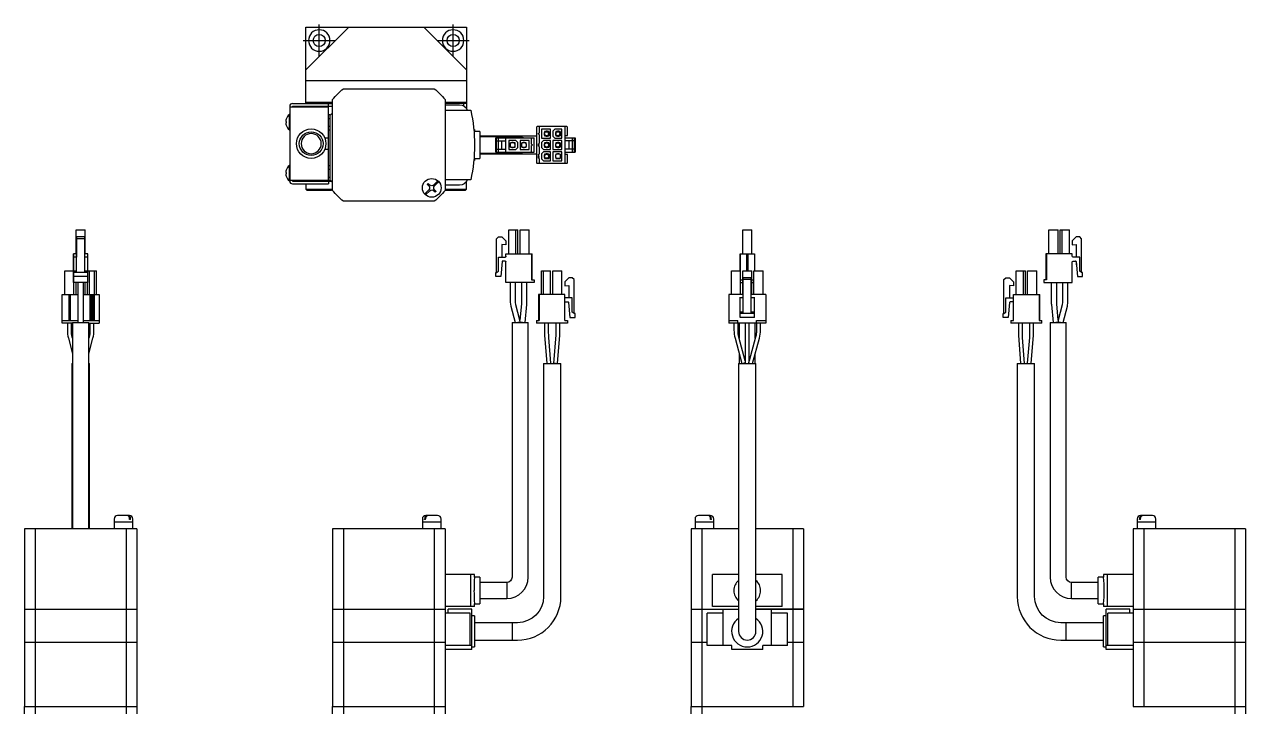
# Model space of a CAD drawing. Extents: x 0 to 496, y -8 to 533.
# Drawn here: x 23 to 478.9, y 278.3 to 532.9 of the extents above; entities that cross this region are included whole.
import ezdxf

# ---------------------------------------------------------------- set-up
doc = ezdxf.new("R2010")
doc.units = 0
doc.header["$LTSCALE"] = 0.5
doc.linetypes.add('CENTER', pattern=[50.8, 31.75, -6.35, 6.35, -6.35])
doc.layers.add('MSM_CENTER', color=1, linetype='CENTER')
doc.layers.add('MSM_CONTINUOUS', color=7, linetype='CONTINUOUS')

msp = doc.modelspace()

# ---------------------------------------------------------------- linework, layer by layer
at = {"layer": 'MSM_CENTER'}
for p, q in [((133.07, 520.86), (133.07, 532.86)), ((183.07, 520.86), (183.07, 532.86)), ((127.07, 526.86), (139.07, 526.86)), ((177.07, 526.86), (189.07, 526.86))]:
    msp.add_line(p, q, dxfattribs=at)
at = {"layer": 'MSM_CONTINUOUS'}
for p, q in [((128.07, 515.86), (144.07, 531.86)), ((128.07, 503.36), (128.07, 531.86)), ((128.07, 531.86), (188.07, 531.86)), ((172.07, 531.86), (188.07, 515.86)), ((188.07, 531.86), (188.07, 501.39)), ((188.07, 511.86), (128.07, 511.86)), ((142.1, 508.86), (176.04, 508.86)), ((122.07, 502.36), (122.07, 474.36)), ((122.07, 502.16), (136.57, 502.16)), ((123.07, 503.36), (138.07, 503.36)), ((123.07, 502.36), (138.07, 502.36)), ((123.07, 502.36), (123.07, 502.16)), ((128.07, 503.86), (138.07, 503.86)), ((128.07, 502.16), (128.07, 502.36)), ((129.07, 502.36), (128.87, 502.16)), ((129.07, 503.36), (129.28, 503.86)), ((136.57, 502.36), (136.57, 503.36)), ((136.57, 474.56), (136.57, 502.16)), ((138.07, 503.56), (137.77, 503.86)), ((138.07, 470.89), (138.07, 504.83)), ((180.07, 504.83), (180.07, 470.89)), ((180.07, 503.86), (188.07, 503.86)), ((188.07, 503.36), (180.07, 503.36)), ((180.07, 502.86), (185.49, 502.86)), ((186.86, 503.86), (187.07, 503.36)), ((187.07, 502.41), (187.07, 503.36)), ((120.76, 497.52), (120.77, 497.51)), ((121.91, 493.51), (121.91, 499.21)), ((122.07, 499.21), (121.91, 499.21)), ((136.57, 499.24), (137.07, 499.24)), ((136.57, 497.8), (137.07, 497.8)), ((137.57, 499.36), (137.07, 498.86)), ((137.07, 499.24), (137.07, 474.47)), ((138.07, 499.36), (137.57, 499.36)), ((180.07, 500.86), (189.64, 500.86)), ((120.59, 496.62), (120.77, 496.62)), ((120.77, 496.1), (120.59, 496.1)), ((120.77, 495.2), (120.76, 495.2)), ((120.77, 496.62), (120.77, 496.1)), ((121.91, 493.51), (122.07, 493.51)), ((136.57, 494.91), (137.07, 494.91)), ((136.57, 493.47), (137.07, 493.47)), ((191.07, 493.68), (190.78, 493.68)), ((193.07, 492.86), (190.86, 492.86)), ((191.07, 493.68), (191.07, 492.86)), ((193.07, 492.86), (193.07, 482.86)), ((214.17, 494.46), (214.17, 481.26)), ((225.47, 494.76), (214.47, 494.76)), ((215.17, 494.76), (215.17, 492.31)), ((219.47, 493.76), (216.07, 493.76)), ((216.07, 493.76), (216.07, 490.36)), ((217.45, 492.81), (217.07, 492.43)), ((217.07, 492.43), (217.07, 491.68)), ((217.82, 492.86), (217.17, 492.86)), ((217.17, 492.86), (217.17, 492.53)), ((218.82, 492.81), (217.45, 492.81)), ((218.32, 492.96), (217.82, 492.96)), ((217.82, 492.96), (217.82, 492.81)), ((218.32, 492.96), (218.32, 492.81)), ((218.82, 492.86), (218.32, 492.86)), ((218.82, 492.86), (218.82, 491.26)), ((219.47, 490.36), (219.47, 493.76)), ((221.02, 493.76), (220.27, 493.01)), ((220.27, 493.01), (220.27, 491.11)), ((223.67, 493.76), (221.02, 493.76)), ((221.65, 492.81), (221.27, 492.43)), ((221.27, 492.43), (221.27, 491.68)), ((221.37, 492.86), (221.37, 492.53)), ((222.02, 492.86), (221.37, 492.86)), ((223.02, 492.81), (221.65, 492.81)), ((222.52, 492.96), (222.02, 492.96)), ((222.02, 492.96), (222.02, 492.81)), ((222.52, 492.96), (222.52, 492.81)), ((223.02, 492.86), (222.52, 492.86)), ((223.02, 492.86), (223.02, 491.26)), ((223.67, 490.36), (223.67, 493.76)), ((224.77, 494.76), (224.77, 480.96)), ((225.77, 491.36), (225.77, 494.46)), ((136.57, 490.36), (135.19, 490.36)), ((214.17, 491.11), (193.07, 491.11)), ((208.07, 490.86), (193.07, 490.86)), ((198.97, 485.16), (198.97, 490.56)), ((198.97, 490.56), (213.37, 490.56)), ((199.27, 485.16), (199.27, 490.56)), ((199.27, 489.36), (202.77, 489.36)), ((199.97, 485.16), (199.97, 490.56)), ((201.27, 486.36), (201.27, 489.36)), ((202.77, 485.16), (202.77, 490.56)), ((203.07, 490.86), (203.07, 490.56)), ((206.52, 489.56), (203.87, 489.56)), ((203.87, 489.56), (203.87, 486.16)), ((205.02, 488.66), (204.52, 488.66)), ((204.52, 487.06), (204.52, 488.66)), ((205.9, 488.61), (204.52, 488.61)), ((205.52, 488.76), (205.02, 488.76)), ((205.02, 488.61), (205.02, 488.76)), ((205.07, 491.11), (205.07, 490.86)), ((205.52, 488.61), (205.52, 488.76)), ((206.17, 488.66), (205.52, 488.66)), ((206.27, 488.23), (205.9, 488.61)), ((206.17, 488.33), (206.17, 488.66)), ((206.27, 487.48), (206.27, 488.23)), ((207.27, 488.81), (206.52, 489.56)), ((207.27, 486.91), (207.27, 488.81)), ((208.07, 489.56), (208.07, 486.16)), ((211.47, 489.56), (208.07, 489.56)), ((209.22, 488.66), (208.72, 488.66)), ((208.72, 487.06), (208.72, 488.66)), ((210.1, 488.61), (208.72, 488.61)), ((209.72, 488.76), (209.22, 488.76)), ((209.22, 488.61), (209.22, 488.76)), ((209.72, 488.61), (209.72, 488.76)), ((210.37, 488.66), (209.72, 488.66)), ((210.47, 488.23), (210.1, 488.61)), ((210.37, 488.33), (210.37, 488.66)), ((210.47, 487.48), (210.47, 488.23)), ((211.47, 486.16), (211.47, 489.56)), ((212.37, 488.11), (212.37, 490.56)), ((213.37, 485.16), (213.37, 490.56)), ((215.17, 491.81), (215.17, 488.38)), ((215.17, 487.88), (215.17, 487.83)), ((216.07, 490.36), (219.47, 490.36)), ((216.82, 489.56), (216.07, 488.81)), ((216.07, 488.81), (216.07, 486.91)), ((219.47, 489.56), (216.82, 489.56)), ((217.07, 491.68), (217.45, 491.31)), ((217.45, 488.61), (217.07, 488.23)), ((217.07, 488.23), (217.07, 487.48)), ((217.17, 491.58), (217.17, 491.26)), ((217.17, 491.26), (217.82, 491.26)), ((217.82, 488.66), (217.17, 488.66)), ((217.17, 488.66), (217.17, 488.33)), ((217.23, 491.84), (217.36, 491.39)), ((217.45, 491.31), (218.82, 491.31)), ((218.82, 488.61), (217.45, 488.61)), ((217.82, 491.31), (217.82, 491.16)), ((217.82, 491.16), (218.32, 491.16)), ((218.32, 488.76), (217.82, 488.76)), ((217.82, 488.76), (217.82, 488.61)), ((218.32, 491.16), (218.32, 491.31)), ((218.32, 491.26), (218.82, 491.26)), ((218.32, 488.76), (218.32, 488.61)), ((218.82, 488.66), (218.32, 488.66)), ((218.82, 491.75), (218.67, 492.27)), ((218.82, 488.6), (218.74, 488.61)), ((218.82, 488.66), (218.82, 487.06)), ((219.47, 486.16), (219.47, 489.56)), ((220.27, 491.11), (221.02, 490.36)), ((220.27, 489.56), (220.27, 486.16)), ((223.67, 489.56), (220.27, 489.56)), ((221.02, 490.36), (223.67, 490.36)), ((221.42, 492.26), (221.27, 491.71)), ((221.27, 491.68), (221.65, 491.31)), ((221.65, 488.61), (221.27, 488.23)), ((221.27, 488.23), (221.27, 487.48)), ((221.37, 491.58), (221.37, 491.26)), ((221.37, 491.26), (222.02, 491.26)), ((222.02, 488.66), (221.37, 488.66)), ((221.37, 488.66), (221.37, 488.33)), ((221.65, 491.31), (223.02, 491.31)), ((223.02, 488.61), (221.65, 488.61)), ((222.02, 491.31), (222.02, 491.16)), ((222.02, 491.16), (222.52, 491.16)), ((222.52, 488.76), (222.02, 488.76)), ((222.02, 488.76), (222.02, 488.61)), ((222.52, 491.16), (222.52, 491.31)), ((222.52, 491.26), (223.02, 491.26)), ((222.52, 488.76), (222.52, 488.61)), ((223.02, 488.66), (222.52, 488.66)), ((222.72, 491.31), (222.87, 491.86)), ((223.02, 488.66), (223.02, 487.06)), ((223.67, 486.16), (223.67, 489.56)), ((224.77, 491.36), (225.77, 491.36)), ((224.77, 490.56), (228.57, 490.56)), ((228.27, 489.36), (224.77, 489.36)), ((226.27, 489.36), (226.27, 486.36)), ((227.57, 490.56), (227.57, 485.16)), ((228.27, 490.56), (228.27, 485.16)), ((228.57, 490.56), (228.57, 485.16)), ((135.19, 486.36), (136.57, 486.36)), ((193.07, 484.86), (208.07, 484.86)), ((193.07, 484.61), (214.17, 484.61)), ((198.97, 485.16), (213.37, 485.16)), ((199.27, 486.36), (202.77, 486.36)), ((203.07, 485.16), (203.07, 484.86)), ((203.87, 486.16), (206.52, 486.16)), ((204.52, 487.11), (205.9, 487.11)), ((204.52, 487.06), (205.02, 487.06)), ((205.02, 487.11), (205.02, 486.96)), ((205.02, 486.96), (205.52, 486.96)), ((205.07, 484.86), (205.07, 484.61)), ((205.52, 486.96), (205.52, 487.11)), ((205.52, 487.06), (206.17, 487.06)), ((205.9, 487.11), (206.27, 487.48)), ((206.17, 487.06), (206.17, 487.38)), ((206.52, 486.16), (207.27, 486.91)), ((208.07, 486.16), (211.47, 486.16)), ((208.72, 487.11), (210.1, 487.11)), ((208.72, 487.06), (209.22, 487.06)), ((209.22, 487.11), (209.22, 486.96)), ((209.22, 486.96), (209.72, 486.96)), ((209.72, 486.96), (209.72, 487.11)), ((209.72, 487.06), (210.37, 487.06)), ((210.1, 487.11), (210.47, 487.48)), ((210.37, 487.06), (210.37, 487.38)), ((212.37, 485.16), (212.37, 487.61)), ((215.17, 487.33), (215.17, 484.46)), ((215.17, 483.96), (215.17, 483.91)), ((215.17, 483.41), (215.17, 483.36)), ((216.07, 486.91), (216.82, 486.16)), ((216.82, 485.36), (216.07, 484.61)), ((216.07, 484.61), (216.07, 482.71)), ((216.82, 486.16), (219.47, 486.16)), ((219.47, 485.36), (216.82, 485.36)), ((217.07, 487.48), (217.17, 487.38)), ((217.45, 484.41), (217.07, 484.03)), ((217.07, 484.03), (217.07, 483.28)), ((217.17, 487.38), (217.17, 487.06)), ((217.17, 487.38), (217.45, 487.11)), ((217.17, 487.06), (217.82, 487.06)), ((217.82, 484.46), (217.17, 484.46)), ((217.17, 484.46), (217.17, 484.13)), ((217.23, 483.87), (217.36, 484.32)), ((217.45, 487.11), (218.82, 487.11)), ((218.82, 484.41), (217.45, 484.41)), ((217.82, 487.11), (217.82, 486.96)), ((217.82, 486.96), (218.32, 486.96)), ((218.32, 484.56), (217.82, 484.56)), ((217.82, 484.56), (217.82, 484.41)), ((218.32, 486.96), (218.32, 487.11)), ((218.32, 487.06), (218.82, 487.06)), ((218.32, 484.56), (218.32, 484.41)), ((218.82, 484.46), (218.32, 484.46)), ((218.82, 483.97), (218.67, 483.44)), ((218.82, 487.11), (218.74, 487.11)), ((218.82, 484.46), (218.82, 482.86)), ((219.47, 481.96), (219.47, 485.36)), ((220.27, 486.16), (223.67, 486.16)), ((223.67, 485.36), (220.27, 485.36)), ((220.27, 485.36), (220.27, 481.96)), ((221.27, 487.48), (221.65, 487.11)), ((221.65, 484.41), (221.27, 484.03)), ((221.27, 484.03), (221.27, 483.28)), ((221.37, 487.38), (221.37, 487.06)), ((221.37, 487.06), (222.02, 487.06)), ((222.02, 484.46), (221.37, 484.46)), ((221.37, 484.46), (221.37, 484.13)), ((221.65, 487.11), (223.02, 487.11)), ((223.02, 484.41), (221.65, 484.41)), ((222.02, 487.11), (222.02, 486.96)), ((222.02, 486.96), (222.52, 486.96)), ((222.52, 484.56), (222.02, 484.56)), ((222.02, 484.56), (222.02, 484.41)), ((222.52, 486.96), (222.52, 487.11)), ((222.52, 487.06), (223.02, 487.06)), ((222.52, 484.56), (222.52, 484.41)), ((223.02, 484.46), (222.52, 484.46)), ((223.02, 484.46), (223.02, 482.86)), ((223.67, 481.96), (223.67, 485.36)), ((228.27, 486.36), (224.77, 486.36)), ((224.77, 485.16), (228.57, 485.16)), ((225.77, 484.36), (224.77, 484.36)), ((225.77, 481.26), (225.77, 484.36)), ((121.91, 474.51), (121.91, 480.21)), ((122.07, 480.21), (121.91, 480.21)), ((136.57, 480.24), (137.07, 480.24)), ((136.57, 478.8), (137.07, 478.8)), ((190.78, 482.04), (191.07, 482.04)), ((190.86, 482.86), (193.07, 482.86)), ((191.07, 482.86), (191.07, 482.04)), ((225.47, 480.96), (214.47, 480.96)), ((215.17, 482.86), (215.17, 480.96)), ((216.07, 482.71), (216.82, 481.96)), ((216.82, 481.96), (219.47, 481.96)), ((217.07, 483.28), (217.17, 483.18)), ((217.17, 483.18), (217.17, 482.86)), ((217.17, 483.18), (217.45, 482.91)), ((217.17, 482.86), (217.82, 482.86)), ((217.45, 482.91), (218.82, 482.91)), ((217.82, 482.91), (217.82, 482.76)), ((217.82, 482.76), (218.32, 482.76)), ((218.32, 482.76), (218.32, 482.91)), ((218.32, 482.86), (218.82, 482.86)), ((220.27, 481.96), (223.67, 481.96)), ((221.27, 483.28), (221.37, 483.18)), ((221.37, 483.18), (221.37, 482.86)), ((221.37, 483.18), (221.65, 482.91)), ((221.37, 482.86), (222.02, 482.86)), ((221.65, 482.91), (223.02, 482.91)), ((222.02, 482.91), (222.02, 482.76)), ((222.02, 482.76), (222.52, 482.76)), ((222.52, 482.76), (222.52, 482.91)), ((222.52, 482.86), (223.02, 482.86)), ((120.59, 477.62), (120.77, 477.62)), ((120.77, 477.1), (120.59, 477.1)), ((120.76, 478.52), (120.77, 478.51)), ((120.77, 476.2), (120.76, 476.2)), ((120.77, 477.62), (120.77, 477.1)), ((121.91, 474.51), (122.07, 474.51)), ((136.57, 474.56), (122.07, 474.56)), ((123.07, 474.56), (123.07, 474.36)), ((123.07, 474.47), (137.07, 474.47)), ((123.07, 474.36), (138.07, 474.36)), ((128.07, 474.47), (128.07, 474.36)), ((128.77, 474.36), (128.66, 474.47)), ((128.82, 474.46), (128.81, 474.47)), ((137.47, 474.46), (128.82, 474.46)), ((136.57, 475.91), (137.07, 475.91)), ((136.57, 474.36), (136.57, 473.36)), ((137.07, 474.86), (138.07, 473.86)), ((176.44, 473.58), (177.36, 474.5)), ((189.64, 474.86), (180.07, 474.86)), ((188.07, 471.36), (188.07, 474.33)), ((123.07, 473.36), (136.57, 473.36)), ((128.07, 473.36), (128.07, 471.36)), ((128.07, 471.36), (138.07, 471.36)), ((128.57, 470.86), (128.07, 471.36)), ((137.57, 470.86), (128.57, 470.86)), ((137.57, 470.86), (138.07, 471.36)), ((172.43, 469.57), (174.01, 471.15)), ((174.36, 470.8), (172.78, 469.21)), ((173.41, 473.17), (173.76, 473.52)), ((174.01, 472.56), (173.41, 473.17)), ((173.76, 473.52), (174.36, 472.92)), ((175.78, 472.92), (176.44, 473.58)), ((176.38, 470.2), (175.78, 470.8)), ((176.79, 473.23), (176.13, 472.56)), ((176.13, 471.15), (176.73, 470.55)), ((176.73, 470.55), (176.38, 470.2)), ((177.72, 474.15), (176.79, 473.23)), ((187.57, 470.86), (180.05, 470.86)), ((185.49, 472.86), (180.07, 472.86)), ((180.07, 471.36), (188.07, 471.36)), ((188.07, 471.36), (187.57, 470.86)), ((176.04, 466.86), (142.1, 466.86)), ((42.3, 447.27), (42.3, 456.17)), ((42.3, 447.27), (42.3, 456.17)), ((42.3, 456.17), (45.7, 456.17)), ((42.3, 447.27), (42.3, 456.17)), ((45.7, 447.27), (45.7, 456.17)), ((203.87, 447.27), (203.87, 456.17)), ((203.87, 447.27), (203.87, 456.17)), ((203.87, 456.17), (207.27, 456.17)), ((206.52, 447.27), (206.52, 456.17)), ((207.27, 447.27), (207.27, 456.17)), ((208.07, 447.27), (208.07, 456.17)), ((208.07, 456.17), (211.47, 456.17)), ((208.07, 447.27), (208.07, 456.17)), ((211.47, 447.27), (211.47, 456.17)), ((291.18, 447.27), (291.18, 456.17)), ((291.18, 456.17), (294.58, 456.17)), ((291.18, 447.27), (291.18, 456.17)), ((291.18, 447.27), (291.18, 456.17)), ((294.58, 447.27), (294.58, 456.17)), ((405.54, 447.27), (405.54, 456.17)), ((405.54, 456.17), (408.94, 456.17)), ((405.54, 447.27), (405.54, 456.17)), ((408.94, 447.27), (408.94, 456.17)), ((409.74, 447.27), (409.74, 456.17)), ((409.74, 456.17), (413.14, 456.17)), ((409.74, 447.27), (409.74, 456.17)), ((410.49, 447.27), (410.49, 456.17)), ((413.14, 447.27), (413.14, 456.17)), ((45.5, 453.57), (42.5, 453.57)), ((42.5, 452.87), (42.5, 453.57)), ((42.5, 453.57), (42.5, 452.07)), ((45.5, 452.87), (42.5, 452.87)), ((42.5, 440.27), (42.5, 452.87)), ((42.5, 452.07), (42.5, 450.57)), ((45.5, 452.87), (45.5, 453.57)), ((45.5, 440.27), (45.5, 452.87)), ((199.27, 452.87), (199.97, 453.57)), ((199.27, 452.87), (199.97, 453.57)), ((199.27, 440.27), (199.27, 452.87)), ((199.27, 440.27), (199.27, 452.87)), ((199.97, 453.57), (201.27, 453.57)), ((201.27, 453.57), (202.77, 452.07)), ((202.77, 452.07), (202.77, 450.57)), ((415.74, 453.57), (414.24, 452.07)), ((415.74, 453.57), (414.24, 452.07)), ((414.24, 452.07), (414.24, 450.57)), ((414.24, 452.07), (414.24, 450.57)), ((417.04, 453.57), (415.74, 453.57)), ((417.74, 452.87), (417.04, 453.57)), ((417.74, 440.27), (417.74, 452.87)), ((41.3, 447.27), (41.3, 447.27)), ((41.3, 447.27), (41.3, 437.57)), ((41.3, 446.32), (41.3, 447.27)), ((42.5, 447.27), (41.3, 447.27)), ((42.5, 450.7), (42.5, 446.02)), ((42.5, 450.57), (42.5, 450.7)), ((46.7, 447.27), (45.5, 447.27)), ((46.7, 446.32), (46.7, 447.27)), ((201.27, 450.7), (201.27, 446.02)), ((202.77, 450.57), (201.27, 450.7)), ((202.77, 450.57), (201.27, 450.7)), ((202.77, 446.32), (202.77, 447.27)), ((202.77, 447.27), (212.62, 447.27)), ((202.77, 446.32), (202.77, 447.27)), ((212.37, 447.27), (212.37, 437.57)), ((212.62, 437.57), (212.62, 447.27)), ((290.18, 446.32), (290.18, 447.27)), ((290.18, 447.27), (290.18, 447.27)), ((290.18, 447.27), (295.58, 447.27)), ((290.18, 447.27), (290.18, 440.92)), ((292.63, 447.27), (292.63, 440.92)), ((293.13, 447.27), (293.13, 440.92)), ((295.58, 447.27), (295.58, 440.92)), ((404.64, 447.27), (404.39, 447.27)), ((404.39, 447.27), (404.39, 437.57)), ((404.64, 447.27), (404.64, 437.57)), ((414.24, 447.27), (404.64, 447.27)), ((404.64, 447.27), (404.64, 437.57)), ((414.24, 450.57), (415.74, 450.7)), ((414.24, 446.32), (414.24, 447.27)), ((415.74, 450.7), (415.74, 446.02)), ((415.74, 450.7), (415.74, 446.02)), ((41.3, 446.02), (41.3, 446.32)), ((42.5, 446.02), (41.3, 446.02)), ((41.3, 440.77), (41.3, 446.02)), ((41.3, 444.22), (41.3, 444.52)), ((41.3, 444.52), (41.3, 444.33)), ((41.3, 444.33), (41.3, 438.77)), ((41.3, 436.57), (41.3, 444.22)), ((42.5, 446.32), (42.5, 446.02)), ((42.5, 440.77), (42.5, 446.02)), ((46.7, 446.02), (45.5, 446.02)), ((46.7, 446.02), (46.7, 446.32)), ((46.7, 440.77), (46.7, 446.02)), ((199.97, 440.77), (199.97, 446.02)), ((199.97, 446.02), (202.47, 446.02)), ((199.97, 440.77), (199.97, 446.02)), ((201.37, 444.33), (200.88, 438.77)), ((202.47, 444.52), (201.57, 444.52)), ((202.77, 446.32), (202.77, 446.31)), ((202.77, 436.57), (202.77, 444.22)), ((202.77, 436.57), (202.77, 444.22)), ((202.77, 444.22), (202.77, 444.22)), ((290.18, 446.02), (290.18, 446.32)), ((290.18, 440.92), (290.18, 446.02)), ((290.18, 444.22), (290.18, 444.52)), ((290.18, 444.52), (290.18, 444.33)), ((290.18, 444.33), (290.18, 440.92)), ((290.18, 440.92), (290.18, 444.22)), ((414.24, 436.57), (414.24, 444.22)), ((417.04, 446.02), (414.54, 446.02)), ((414.54, 444.52), (415.44, 444.52)), ((415.64, 444.33), (416.13, 438.77)), ((415.64, 444.33), (415.74, 443.18)), ((415.64, 444.33), (416.13, 438.77)), ((415.64, 444.33), (415.74, 443.18)), ((415.74, 443.18), (415.74, 443.18)), ((417.04, 440.77), (417.04, 446.02)), ((38.1, 432.02), (38.1, 440.92)), ((38.1, 440.92), (41.3, 440.92)), ((42.5, 440.77), (41.3, 440.77)), ((41.3, 440.27), (41.3, 440.77)), ((46.7, 440.27), (41.3, 440.27)), ((41.3, 438.77), (41.3, 440.27)), ((46.7, 438.77), (41.3, 438.77)), ((42.5, 440.27), (42.5, 440.77)), ((46.7, 440.77), (45.5, 440.77)), ((46.7, 440.92), (49.9, 440.92)), ((46.7, 440.27), (46.7, 440.77)), ((46.7, 438.77), (46.7, 440.27)), ((46.7, 436.57), (46.7, 438.77)), ((47.25, 432.02), (47.25, 440.92)), ((49.15, 432.02), (49.15, 440.92)), ((49.9, 432.02), (49.9, 440.92)), ((198.97, 438.77), (198.97, 440.27)), ((198.97, 440.27), (199.27, 440.27)), ((198.97, 438.77), (198.97, 440.27)), ((200.88, 438.77), (198.97, 438.77)), ((199.27, 440.27), (199.97, 440.77)), ((199.27, 440.27), (199.97, 440.77)), ((216.07, 440.92), (219.47, 440.92)), ((216.07, 432.02), (216.07, 440.92)), ((216.82, 432.02), (216.82, 440.92)), ((219.47, 432.02), (219.47, 440.92)), ((220.27, 440.92), (223.67, 440.92)), ((220.27, 432.02), (220.27, 440.92)), ((223.67, 432.02), (223.67, 440.92)), ((226.27, 438.32), (224.77, 436.82)), ((227.57, 438.32), (226.27, 438.32)), ((228.27, 437.62), (227.57, 438.32)), ((286.98, 432.02), (286.98, 440.92)), ((286.98, 440.92), (290.38, 440.92)), ((290.38, 432.02), (290.38, 440.92)), ((291.18, 440.92), (294.58, 440.92)), ((291.18, 432.02), (291.18, 440.92)), ((294.38, 438.32), (291.38, 438.32)), ((291.38, 425.02), (291.38, 438.32)), ((294.38, 425.02), (294.38, 438.32)), ((294.58, 432.02), (294.58, 440.92)), ((295.38, 432.02), (295.38, 440.92)), ((295.38, 440.92), (298.78, 440.92)), ((298.78, 432.02), (298.78, 440.92)), ((388.74, 437.62), (389.44, 438.32)), ((389.44, 438.32), (390.74, 438.32)), ((390.74, 438.32), (392.24, 436.82)), ((393.34, 432.02), (393.34, 440.92)), ((393.34, 440.92), (396.74, 440.92)), ((395.99, 432.02), (395.99, 440.92)), ((396.74, 432.02), (396.74, 440.92)), ((397.54, 432.02), (397.54, 440.92)), ((397.54, 440.92), (400.94, 440.92)), ((400.94, 432.02), (400.94, 440.92)), ((416.13, 438.77), (418.04, 438.77)), ((417.74, 440.27), (417.04, 440.77)), ((418.04, 440.27), (417.74, 440.27)), ((418.04, 438.77), (418.04, 440.27)), ((41.3, 437.57), (41.3, 436.57)), ((46.7, 436.57), (41.3, 436.57)), ((41.3, 436.57), (41.3, 436.57)), ((41.5, 432.02), (41.5, 436.57)), ((42.3, 432.02), (42.3, 436.57)), ((43, 436.57), (43, 429.21)), ((43, 436.57), (43, 428.66)), ((45, 429.21), (45, 436.57)), ((45.7, 432.02), (45.7, 436.57)), ((46.5, 432.02), (46.5, 436.57)), ((213.37, 436.57), (202.77, 436.57)), ((204.4, 436.57), (204.4, 429.21)), ((206.4, 429.21), (206.4, 436.57)), ((208.6, 436.57), (208.6, 428.66)), ((210.6, 428.66), (210.6, 436.57)), ((212.37, 437.57), (213.37, 437.57)), ((213.37, 437.57), (213.37, 436.57)), ((224.77, 436.82), (224.77, 435.32)), ((224.77, 435.32), (226.27, 435.45)), ((226.27, 435.45), (226.27, 430.77)), ((228.27, 425.02), (228.27, 437.62)), ((290.38, 437.57), (291.18, 437.57)), ((290.38, 436.57), (291.18, 436.57)), ((294.38, 437.62), (291.38, 437.62)), ((294.58, 437.57), (295.38, 437.57)), ((294.58, 436.57), (295.38, 436.57)), ((388.74, 425.02), (388.74, 437.62)), ((392.24, 435.32), (390.74, 435.45)), ((390.74, 435.45), (390.74, 430.77)), ((392.24, 436.82), (392.24, 435.32)), ((403.64, 437.57), (403.64, 436.57)), ((404.64, 437.57), (403.64, 437.57)), ((403.64, 437.57), (403.64, 436.57)), ((403.64, 436.57), (414.24, 436.57)), ((406.41, 436.57), (406.41, 428.66)), ((408.41, 428.66), (408.41, 436.57)), ((410.61, 436.57), (410.61, 429.21)), ((412.61, 429.21), (412.61, 436.57)), ((37.1, 432.02), (43, 432.02)), ((37.1, 421.32), (37.1, 432.02)), ((39.55, 432.02), (39.55, 422.32)), ((40.05, 432.02), (40.05, 422.32)), ((43, 429.21), (43, 427.95)), ((43, 428.66), (43, 428.47)), ((45, 432.02), (50.9, 432.02)), ((45, 427.95), (45, 429.21)), ((47.4, 432.02), (47.4, 422.32)), ((47.9, 432.02), (47.9, 422.32)), ((47.95, 432.02), (47.95, 422.32)), ((48.45, 432.02), (48.45, 422.32)), ((48.5, 432.02), (48.5, 422.32)), ((49, 432.02), (49, 422.32)), ((50.9, 432.02), (50.9, 421.32)), ((204.4, 429.21), (204.59, 427.69)), ((206.53, 428.2), (206.4, 429.21)), ((208.6, 428.66), (208.59, 428.57)), ((210.58, 428.37), (210.6, 428.66)), ((214.92, 432.02), (214.92, 422.32)), ((224.77, 432.02), (214.92, 432.02)), ((215.17, 432.02), (215.17, 422.32)), ((224.77, 422.32), (224.77, 432.02)), ((227.57, 430.77), (225.07, 430.77)), ((225.07, 429.27), (225.97, 429.27)), ((226.17, 429.08), (226.66, 423.52)), ((227.57, 425.52), (227.57, 430.77)), ((285.98, 432.02), (285.98, 421.32)), ((291.38, 432.02), (285.98, 432.02)), ((290.18, 423.52), (290.18, 431.07)), ((291.38, 430.77), (290.18, 430.77)), ((299.78, 432.02), (294.38, 432.02)), ((295.58, 430.77), (294.38, 430.77)), ((295.58, 423.52), (295.58, 431.07)), ((299.78, 432.02), (299.78, 421.32)), ((389.44, 425.52), (389.44, 430.77)), ((389.44, 430.77), (391.94, 430.77)), ((390.84, 429.08), (390.35, 423.52)), ((391.94, 429.27), (391.04, 429.27)), ((392.24, 422.32), (392.24, 432.02)), ((392.24, 432.02), (402.09, 432.02)), ((401.84, 432.02), (401.84, 422.32)), ((402.09, 422.32), (402.09, 432.02)), ((406.41, 428.66), (406.43, 428.37)), ((408.42, 428.57), (408.41, 428.66)), ((410.61, 429.21), (410.49, 428.2)), ((412.42, 427.69), (412.61, 429.21)), ((43, 428.47), (43, 421.57)), ((43, 427.95), (43, 421.57)), ((45, 421.57), (45, 427.95)), ((204.59, 427.69), (206.19, 421.57)), ((208.01, 422.51), (206.53, 428.2)), ((208.59, 428.57), (208.01, 422.51)), ((209.93, 421.57), (210.58, 428.37)), ((228.27, 425.02), (227.57, 425.52)), ((228.57, 425.02), (228.27, 425.02)), ((228.57, 423.52), (228.57, 425.02)), ((291.38, 425.52), (290.18, 425.52)), ((295.58, 425.02), (290.18, 425.02)), ((295.58, 425.52), (294.38, 425.52)), ((388.44, 423.52), (388.44, 425.02)), ((388.44, 425.02), (388.74, 425.02)), ((388.74, 425.02), (389.44, 425.52)), ((406.43, 428.37), (407.09, 421.57)), ((409, 422.51), (408.42, 428.57)), ((410.49, 428.2), (409, 422.51)), ((410.82, 421.57), (412.42, 427.69)), ((37.1, 422.32), (43, 422.32)), ((41, 421.32), (37.1, 421.32)), ((39.05, 421.32), (39.05, 418.68)), ((40.55, 418.68), (40.55, 421.32)), ((41, 421.57), (41, 344.57)), ((41, 421.57), (47, 421.57)), ((45, 422.32), (50.9, 422.32)), ((47, 344.57), (47, 421.57)), ((47, 421.32), (50.9, 421.32)), ((47.45, 421.32), (47.45, 418.69)), ((48.95, 418.69), (48.95, 421.32)), ((205.07, 421.57), (205.07, 326.57)), ((205.07, 421.57), (211.07, 421.57)), ((208.07, 421.79), (207.22, 421.57)), ((207.93, 421.75), (207.93, 421.66)), ((208.92, 421.57), (207.93, 421.66)), ((208.07, 421.79), (208.01, 422.51)), ((211.07, 326.57), (211.07, 421.57)), ((214.17, 422.32), (215.17, 422.32)), ((214.17, 422.32), (214.17, 421.32)), ((225.77, 421.32), (214.17, 421.32)), ((217.2, 421.32), (217.2, 417.71)), ((218.7, 418.69), (218.7, 421.32)), ((221.4, 421.32), (221.4, 417.69)), ((222.9, 417.69), (222.9, 421.32)), ((224.77, 422.32), (225.77, 422.32)), ((225.77, 422.32), (225.77, 421.32)), ((226.66, 423.52), (228.57, 423.52)), ((285.98, 422.32), (289.38, 422.32)), ((299.78, 421.32), (285.98, 421.32)), ((287.93, 421.32), (287.93, 418.69)), ((289.38, 421.32), (289.38, 422.32)), ((289.43, 418.69), (289.43, 421.32)), ((289.88, 421.32), (289.88, 415.74)), ((295.58, 423.52), (290.18, 423.52)), ((292.13, 421.32), (292.13, 406.32)), ((293.63, 407.35), (293.63, 421.32)), ((295.88, 415.74), (295.88, 421.32)), ((296.33, 421.32), (296.33, 418.68)), ((296.38, 421.32), (296.38, 422.32)), ((296.38, 422.32), (299.78, 422.32)), ((297.83, 418.68), (297.83, 421.32)), ((390.35, 423.52), (388.44, 423.52)), ((391.24, 422.32), (391.24, 421.32)), ((391.24, 422.32), (392.24, 422.32)), ((402.84, 421.32), (391.24, 421.32)), ((394.11, 421.32), (394.11, 417.69)), ((395.61, 418.68), (395.61, 421.32)), ((398.31, 421.32), (398.31, 418.69)), ((399.81, 417.71), (399.81, 421.32)), ((401.84, 422.32), (402.84, 422.32)), ((402.84, 421.32), (402.84, 422.32)), ((405.94, 421.57), (411.94, 421.57)), ((405.94, 421.57), (405.94, 326.57)), ((409.09, 421.66), (408.09, 421.57)), ((409, 422.51), (408.95, 421.79)), ((409.08, 421.75), (408.95, 421.79)), ((409.79, 421.57), (408.95, 421.79)), ((408.95, 421.79), (409.08, 421.75)), ((409.08, 421.75), (409.79, 421.57)), ((409.09, 421.66), (409.08, 421.75)), ((411.94, 326.57), (411.94, 421.57)), ((39.43, 415.81), (41, 409.95)), ((41, 415.74), (40.88, 416.19)), ((47.12, 416.19), (47, 415.74)), ((47, 409.95), (48.57, 415.8)), ((217.23, 416.86), (218.07, 406.32)), ((218.8, 416.05), (218.7, 418.69)), ((219.57, 406.38), (218.8, 416.05)), ((221.37, 417), (220.57, 406.37)), ((222.07, 406.32), (222.87, 416.89)), ((288.31, 415.8), (290.85, 406.32)), ((292.13, 407.35), (289.76, 416.19)), ((296, 416.19), (293.63, 407.35)), ((294.9, 406.32), (297.45, 415.81)), ((296.06, 416.41), (296, 416.19)), ((394.14, 416.89), (394.94, 406.32)), ((395.71, 416.06), (395.61, 418.68)), ((396.44, 406.37), (395.71, 416.06)), ((398.21, 416.05), (397.44, 406.38)), ((398.31, 418.69), (398.21, 416.05)), ((398.94, 406.32), (399.78, 416.86)), ((40.75, 406.32), (40.75, 344.57)), ((40.75, 406.32), (41, 406.32)), ((47, 406.32), (47.25, 406.32)), ((47.25, 344.57), (47.25, 406.32)), ((216.82, 406.32), (216.82, 319.32)), ((216.82, 406.32), (223.32, 406.32)), ((221.32, 406.32), (220.57, 406.37)), ((220.57, 406.37), (220.6, 406.32)), ((223.32, 319.32), (223.32, 406.32)), ((289.63, 406.32), (296.13, 406.32)), ((289.63, 406.32), (289.63, 306.32)), ((289.88, 409.95), (289.88, 406.32)), ((292.13, 406.41), (291.84, 406.32)), ((293.51, 406.45), (293.63, 407.35)), ((293.63, 406.32), (293.63, 406.41)), ((295.88, 406.32), (295.88, 409.95)), ((296.13, 306.32), (296.13, 406.32)), ((393.69, 406.32), (400.19, 406.32)), ((393.69, 406.32), (393.69, 319.32)), ((396.44, 406.37), (396.41, 406.32)), ((400.19, 319.32), (400.19, 406.32)), ((56.5, 348.27), (56.5, 347.12)), ((63.5, 347.12), (56.5, 347.12)), ((56.5, 347.07), (56.5, 344.57)), ((63.5, 347.07), (56.5, 347.07)), ((56.55, 347.12), (56.55, 347.07)), ((62.2, 349.57), (57.8, 349.57)), ((62.29, 348.07), (62.29, 348.27)), ((62.65, 348.07), (62.29, 348.07)), ((62.65, 348.07), (62.65, 348.27)), ((63.45, 347.07), (63.45, 347.12)), ((63.5, 347.12), (63.5, 348.27)), ((63.5, 344.57), (63.5, 347.07)), ((171.57, 348.27), (171.57, 347.12)), ((178.57, 347.12), (171.57, 347.12)), ((178.57, 347.07), (171.57, 347.07)), ((171.57, 347.07), (171.57, 344.57)), ((171.62, 347.12), (171.62, 347.07)), ((172.43, 348.07), (172.43, 348.27)), ((172.78, 348.07), (172.43, 348.07)), ((172.78, 348.07), (172.78, 348.27)), ((177.27, 349.57), (172.87, 349.57)), ((178.52, 347.07), (178.52, 347.12)), ((178.57, 347.12), (178.57, 348.27)), ((178.57, 344.57), (178.57, 347.07)), ((273.38, 348.27), (273.38, 347.12)), ((280.38, 347.12), (273.38, 347.12)), ((273.38, 347.07), (273.38, 344.57)), ((280.38, 347.07), (273.38, 347.07)), ((273.43, 347.12), (273.43, 347.07)), ((279.08, 349.57), (274.68, 349.57)), ((279.17, 348.07), (279.17, 348.27)), ((279.52, 348.07), (279.17, 348.07)), ((279.52, 348.07), (279.52, 348.27)), ((280.33, 347.07), (280.33, 347.12)), ((280.38, 347.12), (280.38, 348.27)), ((280.38, 344.57), (280.38, 347.07)), ((438.44, 348.27), (438.44, 347.12)), ((445.44, 347.12), (438.44, 347.12)), ((445.44, 347.07), (438.44, 347.07)), ((438.44, 347.07), (438.44, 344.57)), ((438.49, 347.12), (438.49, 347.07)), ((439.29, 348.07), (439.29, 348.27)), ((439.65, 348.07), (439.29, 348.07)), ((439.65, 348.07), (439.65, 348.27)), ((444.14, 349.57), (439.74, 349.57)), ((445.39, 347.07), (445.39, 347.12)), ((445.44, 347.12), (445.44, 348.27)), ((445.44, 344.57), (445.44, 347.07)), ((23, 344.57), (23, 314.62)), ((65, 344.57), (23, 344.57)), ((27.03, 344.57), (27.03, 314.62)), ((60.97, 344.57), (60.97, 314.62)), ((65, 344.57), (65, 314.62)), ((180.07, 344.57), (138.07, 344.57)), ((138.07, 344.57), (138.07, 314.62)), ((142.1, 344.57), (142.1, 314.62)), ((176.04, 344.57), (176.04, 314.62)), ((180.07, 344.57), (180.07, 314.62)), ((271.88, 344.57), (271.88, 314.62)), ((289.63, 344.57), (271.88, 344.57)), ((275.91, 344.57), (275.91, 314.62)), ((313.88, 344.57), (296.13, 344.57)), ((309.85, 344.57), (309.85, 314.62)), ((313.88, 344.57), (313.88, 314.62)), ((436.94, 344.57), (436.94, 314.62)), ((478.94, 344.57), (436.94, 344.57)), ((440.97, 344.57), (440.97, 314.62)), ((474.91, 344.57), (474.91, 314.62)), ((478.94, 344.57), (478.94, 314.62)), ((191.07, 327.57), (180.07, 327.57)), ((189.64, 315.57), (189.64, 327.57)), ((191.07, 326.57), (191.07, 327.57)), ((193.07, 326.57), (191.07, 326.57)), ((193.07, 326.57), (193.07, 316.57)), ((203.07, 324.57), (193.07, 324.57)), ((203.07, 324.57), (203.07, 318.57)), ((279.88, 315.57), (279.88, 327.57)), ((289.63, 327.57), (279.88, 327.57)), ((305.88, 327.57), (296.13, 327.57)), ((305.88, 315.57), (305.88, 327.57)), ((413.94, 318.57), (413.94, 324.57)), ((423.94, 324.57), (413.94, 324.57)), ((423.94, 316.57), (423.94, 326.57)), ((425.94, 326.57), (423.94, 326.57)), ((436.94, 327.57), (425.94, 327.57)), ((425.94, 327.57), (425.94, 326.57)), ((427.37, 315.57), (427.37, 327.57)), ((23, 314.62), (65, 314.62)), ((23.05, 314.62), (23.05, 314.57)), ((27.29, 314.62), (27.29, 314.57)), ((60.71, 314.62), (60.71, 314.57)), ((64.95, 314.62), (64.95, 314.57)), ((138.07, 314.62), (180.07, 314.62)), ((138.12, 314.62), (138.12, 314.57)), ((142.36, 314.62), (142.36, 314.57)), ((175.78, 314.62), (175.78, 314.57)), ((180.02, 314.62), (180.02, 314.57)), ((191.07, 315.57), (180.07, 315.57)), ((191.07, 315.57), (191.07, 316.57)), ((191.07, 316.57), (193.07, 316.57)), ((193.07, 318.57), (203.07, 318.57)), ((271.88, 314.62), (289.63, 314.62)), ((271.93, 314.62), (271.93, 314.57)), ((276.16, 314.62), (276.16, 314.57)), ((289.63, 315.57), (279.88, 315.57)), ((305.88, 315.57), (296.13, 315.57)), ((296.13, 314.62), (313.88, 314.62)), ((309.59, 314.62), (309.59, 314.57)), ((313.83, 314.62), (313.83, 314.57)), ((413.94, 318.57), (423.94, 318.57)), ((423.94, 316.57), (425.94, 316.57)), ((425.94, 316.57), (425.94, 315.57)), ((436.94, 315.57), (425.94, 315.57)), ((436.94, 314.62), (478.94, 314.62)), ((436.99, 314.62), (436.99, 314.57)), ((441.23, 314.62), (441.23, 314.57)), ((474.65, 314.62), (474.65, 314.57)), ((478.89, 314.62), (478.89, 314.57)), ((23, 314.57), (65, 314.57)), ((23, 314.57), (23, 302.32)), ((27.03, 314.57), (27.03, 302.32)), ((60.97, 314.57), (60.97, 302.32)), ((65, 314.57), (65, 302.32)), ((138.07, 314.57), (180.07, 314.57)), ((138.07, 314.57), (138.07, 302.32)), ((142.1, 314.57), (142.1, 302.32)), ((176.04, 314.57), (176.04, 302.32)), ((180.07, 314.57), (180.07, 278.32)), ((189.47, 313.07), (180.07, 313.07)), ((190.07, 314.57), (181.27, 314.57)), ((181.27, 313.07), (181.27, 314.57)), ((189.47, 301.07), (189.47, 313.07)), ((190.07, 299.57), (190.07, 314.57)), ((191.07, 312.14), (190.07, 312.14)), ((191.07, 312.14), (191.07, 300.5)), ((271.88, 314.57), (271.88, 302.32)), ((271.88, 314.57), (289.63, 314.57)), ((275.91, 314.57), (275.91, 302.32)), ((277.88, 301.07), (277.88, 313.07)), ((283.88, 313.07), (277.88, 313.07)), ((283.88, 301.07), (283.88, 314.57)), ((313.88, 314.57), (296.13, 314.57)), ((301.88, 301.07), (301.88, 314.57)), ((307.88, 313.07), (301.88, 313.07)), ((307.88, 301.07), (307.88, 313.07)), ((309.85, 314.57), (309.85, 302.32)), ((313.88, 314.57), (313.88, 302.32)), ((425.94, 300.5), (425.94, 312.14)), ((426.94, 312.14), (425.94, 312.14)), ((435.74, 314.57), (426.94, 314.57)), ((426.94, 299.57), (426.94, 314.57)), ((427.54, 301.07), (427.54, 313.07)), ((436.94, 313.07), (427.54, 313.07)), ((435.74, 313.07), (435.74, 314.57)), ((436.94, 314.57), (478.94, 314.57)), ((436.94, 314.57), (436.94, 278.32)), ((440.97, 314.57), (440.97, 302.32)), ((474.91, 314.57), (474.91, 302.32)), ((478.94, 314.57), (478.94, 302.32)), ((207.07, 309.57), (191.07, 309.57)), ((205.07, 309.57), (205.07, 303.07)), ((425.94, 309.57), (409.94, 309.57)), ((411.94, 303.07), (411.94, 309.57)), ((23, 302.32), (65, 302.32)), ((23, 302.27), (65, 302.27)), ((23, 302.27), (23, 278.32)), ((23.05, 302.32), (23.05, 302.27)), ((27.03, 302.27), (27.03, 278.32)), ((27.29, 302.32), (27.29, 302.27)), ((60.71, 302.32), (60.71, 302.27)), ((60.97, 302.27), (60.97, 278.32)), ((64.95, 302.32), (64.95, 302.27)), ((65, 302.27), (65, 278.32)), ((138.07, 302.32), (180.07, 302.32)), ((138.07, 302.27), (138.07, 278.32)), ((138.07, 302.27), (180.07, 302.27)), ((138.12, 302.32), (138.12, 302.27)), ((142.1, 302.27), (142.1, 278.32)), ((142.36, 302.32), (142.36, 302.27)), ((175.78, 302.32), (175.78, 302.27)), ((176.04, 302.27), (176.04, 278.32)), ((180.02, 302.32), (180.02, 302.27)), ((190.07, 301.07), (180.07, 301.07)), ((191.07, 303.07), (207.07, 303.07)), ((271.88, 302.32), (277.88, 302.32)), ((271.88, 302.27), (271.88, 278.32)), ((271.88, 302.27), (277.88, 302.27)), ((271.93, 302.32), (271.93, 302.27)), ((275.91, 302.27), (275.91, 278.32)), ((276.16, 302.32), (276.16, 302.27)), ((287.1, 301.07), (277.88, 301.07)), ((287.1, 299.57), (287.1, 301.07)), ((307.88, 301.07), (298.66, 301.07)), ((298.66, 299.57), (298.66, 301.07)), ((307.88, 302.32), (313.88, 302.32)), ((307.88, 302.27), (313.88, 302.27)), ((309.59, 302.32), (309.59, 302.27)), ((309.85, 302.27), (309.85, 278.32)), ((313.83, 302.32), (313.83, 302.27)), ((313.88, 302.27), (313.88, 278.32)), ((409.94, 303.07), (425.94, 303.07)), ((436.94, 301.07), (426.94, 301.07)), ((436.94, 302.32), (478.94, 302.32)), ((436.94, 302.27), (478.94, 302.27)), ((436.99, 302.32), (436.99, 302.27)), ((440.97, 302.27), (440.97, 278.32)), ((441.23, 302.32), (441.23, 302.27)), ((474.65, 302.32), (474.65, 302.27)), ((474.91, 302.27), (474.91, 278.32)), ((478.89, 302.32), (478.89, 302.27)), ((478.94, 302.27), (478.94, 278.32)), ((190.07, 299.57), (180.07, 299.57)), ((190.07, 300.5), (191.07, 300.5)), ((298.66, 299.57), (287.1, 299.57)), ((425.94, 300.5), (426.94, 300.5)), ((436.94, 299.57), (426.94, 299.57)), ((23, 278.32), (65, 278.32)), ((23, 278.27), (65, 278.27)), ((23, 259.57), (23, 278.27)), ((23.05, 278.32), (23.05, 278.27)), ((27.03, 278.27), (27.03, 269.57)), ((27.29, 278.32), (27.29, 278.27)), ((60.71, 278.32), (60.71, 278.27)), ((60.97, 278.27), (60.97, 269.57)), ((64.95, 278.32), (64.95, 278.27)), ((65, 278.27), (65, 263.07)), ((138.07, 278.32), (180.07, 278.32)), ((138.07, 259.57), (138.07, 278.27)), ((138.07, 278.27), (180.07, 278.27)), ((138.12, 278.32), (138.12, 278.27)), ((142.1, 278.27), (142.1, 269.57)), ((142.36, 278.32), (142.36, 278.27)), ((175.78, 278.32), (175.78, 278.27)), ((176.04, 278.27), (176.04, 269.57)), ((180.02, 278.32), (180.02, 278.27)), ((180.07, 278.27), (180.07, 235.57)), ((271.88, 278.32), (313.88, 278.32)), ((271.88, 278.27), (313.88, 278.27)), ((271.88, 263.07), (271.88, 278.27)), ((271.93, 278.32), (271.93, 278.27)), ((275.91, 278.27), (275.91, 269.57)), ((276.16, 278.32), (276.16, 278.27)), ((309.59, 278.32), (309.59, 278.27)), ((313.83, 278.32), (313.83, 278.27)), ((436.94, 278.32), (478.94, 278.32)), ((436.94, 278.27), (478.94, 278.27)), ((436.99, 278.32), (436.99, 278.27)), ((441.23, 278.32), (441.23, 278.27)), ((474.65, 278.32), (474.65, 278.27)), ((474.91, 278.27), (474.91, 269.57)), ((478.89, 278.32), (478.89, 278.27)), ((478.94, 278.27), (478.94, 259.57))]:
    msp.add_line(p, q, dxfattribs=at)
at = {"layer": 'MSM_CONTINUOUS', "extrusion": (0, 0, -1)}
for centre, radius in [((-133.07, 526.86), 4), ((-183.07, 526.86), 4), ((-130.07, 488.36), 3.75)]:
    msp.add_circle(centre, radius, dxfattribs=at)
at = {"layer": 'MSM_CONTINUOUS'}
for centre, radius in [((133.07, 526.86), 2.25), ((183.07, 526.86), 2.25), ((130.07, 488.36), 5.5), ((130.07, 488.36), 4.43), ((217.95, 492.06), 0.75), ((222.15, 492.06), 0.75), ((217.95, 487.86), 0.75), ((222.15, 487.86), 0.75), ((217.95, 483.66), 0.75), ((175.07, 471.86), 3.5)]:
    msp.add_circle(centre, radius, dxfattribs=at)
at = {"layer": 'MSM_CONTINUOUS', "extrusion": (0, 0, -1)}
for centre, radius, start, end in [((-159.07, 487.86), 27, 38.9424, 51.0576), ((-159.07, 487.86), 27, 128.9424, 141.0576), ((-185.49, 499.86), 3, 90, 160.5288), ((-131.07, 487.86), 60, 167.4867, 192.5133), ((-205.4, 487.86), 1, 28.9543, 48.5897), ((-209.6, 487.86), 1, 28.9543, 48.5897), ((-212.37, 487.86), 0.25, 89.9993, 269.9993), ((-215.17, 492.06), 0.25, 270, 90), ((-215.17, 488.13), 0.25, 270, 90), ((-205.4, 487.86), 1, 311.4089, 331.0443), ((-209.6, 487.86), 1, 311.4089, 331.0443), ((-215.17, 483.66), 0.25, 270, 90), ((-215.17, 483.11), 0.25, 270, 90), ((-215.17, 487.58), 0.25, 270, 90), ((-215.17, 484.21), 0.25, 270, 90), ((-185.49, 475.86), 3, 199.4712, 270), ((-159.07, 487.86), 27, 308.9424, 321.0576), ((-173.3, 471.86), 1, 135, 225), ((-175.07, 473.63), 1, 225, 315), ((-175.07, 470.09), 1, 45, 135), ((-176.84, 471.86), 1, 315, 45), ((-159.07, 487.86), 27, 218.9424, 231.0576), ((-202.47, 446.32), 0.3, 180, 270), ((-202.47, 446.32), 0.3, 180, 270), ((-202.47, 444.22), 0.3, 90, 180), ((-202.47, 444.22), 0.3, 90, 180), ((-414.54, 446.32), 0.3, 270, 360), ((-414.54, 444.22), 0.3, 360, 90), ((-415.44, 444.32), 0.2, 90, 175), ((-415.44, 444.32), 0.2, 90, 175), ((-225.07, 431.07), 0.3, 270, 0), ((-225.07, 428.97), 0.3, 0, 90), ((-225.97, 429.07), 0.2, 90, 175), ((-50.2, 418.69), 9.65, 345.0035, 0.008), ((-37.8, 418.69), 9.65, 179.9899, 194.9986), ((-212.15, 417.69), 9.25, 180, 184.2892), ((-299.08, 418.69), 9.65, 345.0035, 0.008), ((-286.72, 418.68), 9.61, 179.9909, 195.0002), ((-286.67, 418.69), 9.66, 179.995, 193.4337), ((-203.07, 326.57), 2, 180, 270), ((-413.94, 326.57), 2, 270, 360), ((-207.07, 319.32), 9.75, 180, 270), ((-409.94, 319.32), 9.75, 270, 360)]:
    msp.add_arc(centre, radius, start, end, dxfattribs=at)
at = {"layer": 'MSM_CONTINUOUS'}
for centre, radius, start, end in [((123.07, 502.36), 1, 90, 180), ((129.57, 502.36), 1.8, 123.5573, 146.251), ((186.57, 502.36), 1.8, 33.5573, 56.4427), ((124.27, 496.36), 3.69, 161.762, 175.9605), ((124.27, 496.36), 3.7, 129.6218, 161.7427), ((124.27, 496.36), 3.69, 184.0395, 198.238), ((124.27, 496.36), 3.7, 198.2573, 230.3782), ((214.47, 494.46), 0.3, 90, 180), ((225.47, 494.46), 0.3, 360, 90), ((208.07, 487.86), 3, 64.1588, 115.8426), ((208.07, 487.86), 3, 244.1588, 295.8426), ((124.27, 477.36), 3.7, 129.6218, 161.7427), ((214.47, 481.26), 0.3, 180, 270), ((225.47, 481.26), 0.3, 270, 360), ((124.27, 477.36), 3.69, 161.762, 175.9605), ((124.27, 477.36), 3.69, 184.0395, 198.238), ((124.27, 477.36), 3.7, 198.2573, 230.3782), ((123.07, 474.36), 1, 180, 270), ((201.57, 444.32), 0.2, 90, 175), ((202.47, 446.32), 0.3, 270, 360), ((202.47, 444.22), 0.3, 360, 90), ((415.44, 444.32), 0.2, 5, 90), ((415.44, 444.32), 0.2, 5, 90), ((391.04, 429.07), 0.2, 90, 175), ((391.94, 431.07), 0.3, 270, 0), ((391.94, 428.97), 0.3, 0, 90), ((50.2, 418.69), 11.15, 179.9911, 195.0006), ((37.8, 418.69), 11.15, 345.0015, 0.0068), ((227.95, 417.71), 10.75, 180, 184.548), ((212.15, 417.69), 10.75, 355.7108, 360), ((299.08, 418.69), 11.15, 179.9911, 195.0006), ((286.72, 418.68), 11.11, 345, 0.006), ((404.86, 417.69), 10.75, 180, 184.2892), ((389.06, 417.71), 10.75, 355.452, 0), ((219.49, 406.38), 0.0773, 309.0479, 359.5838), ((293.84, 398.03), 8.63, 101.4439, 106.3215), ((295.2, 410.93), 4.79, 249.3932, 254.5796), ((397.52, 406.38), 0.0773, 180.4162, 230.9521), ((57.8, 348.27), 1.3, 90, 180), ((61.33, 348.76), 0.809, 33.6126, 87.2927), ((61.65, 348.68), 0.891, 28.7486, 85.0367), ((60.68, 348.29), 1.61, 359.2584, 34.7863), ((62.2, 348.27), 1.3, 0, 90), ((60.98, 348.28), 1.66, 359.4455, 29.7231), ((172.87, 348.27), 1.3, 90, 180), ((173.83, 348.35), 1.41, 131.3743, 182.8178), ((174.16, 348.36), 1.39, 132.8199, 183.04), ((173.37, 348.82), 0.751, 91.7681, 128.8955), ((173.72, 348.81), 0.754, 95.8166, 131.8939), ((177.27, 348.27), 1.3, 0, 90), ((274.68, 348.27), 1.3, 90, 180), ((278.21, 348.76), 0.809, 33.6126, 87.2927), ((278.52, 348.68), 0.891, 28.7486, 85.0367), ((277.56, 348.29), 1.61, 359.2584, 34.7863), ((279.08, 348.27), 1.3, 0, 90), ((277.86, 348.28), 1.66, 359.4455, 29.7231), ((439.74, 348.27), 1.3, 90, 180), ((440.7, 348.35), 1.41, 131.3743, 182.8178), ((441.03, 348.36), 1.39, 132.8199, 183.04), ((440.24, 348.82), 0.751, 91.7681, 128.8955), ((440.59, 348.81), 0.754, 95.8166, 131.8939), ((444.14, 348.27), 1.3, 0, 90), ((251.09, 321.56), 60.23, 175.2289, 179.9909), ((203.07, 326.57), 8, 270, 360), ((292.88, 321.57), 5, 130.5416, 229.4584), ((292.88, 321.57), 5, 310.5416, 49.4584), ((413.94, 326.57), 8, 180, 270), ((366.15, 321.57), 60, 355.2198, 4.7802), ((251.11, 321.58), 60.26, 180.0102, 184.77), ((207.07, 319.32), 16.25, 270, 360), ((409.94, 319.32), 16.25, 180, 270), ((292.88, 306.32), 5.82, 123.9465, 56.0535), ((292.88, 306.32), 3.25, 180, 360)]:
    msp.add_arc(centre, radius, start, end, dxfattribs=at)

doc.saveas('drawing.dxf')
